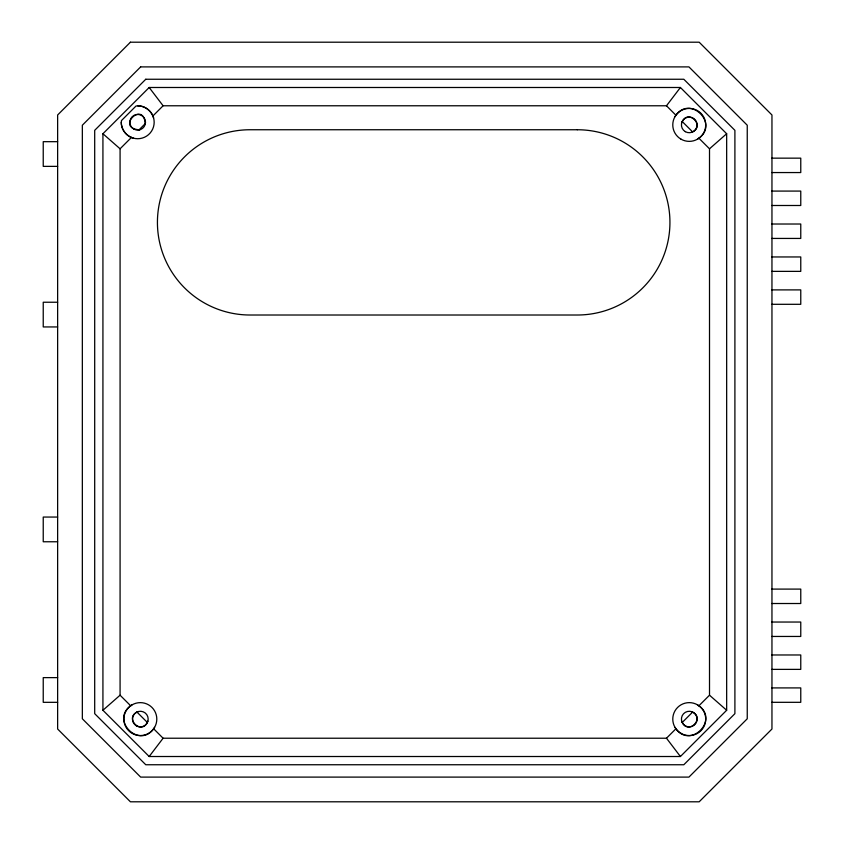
<?xml version="1.0" encoding="UTF-8"?>
<svg xmlns="http://www.w3.org/2000/svg" width="844" height="844" viewBox="0 0 844 844"><rect width="100%" height="100%" fill="white"/><g stroke="black" fill="none" stroke-linecap="round" stroke-linejoin="round"><path stroke-width="1.27" d="M133.436 138.163C125.935 136.137 120.323 128.372 121.452 120.586L136.021 106.006C143.818 104.878 151.572 110.501 153.608 118.002M145.252 124.279C143.934 99.275 114.71 128.499 139.724 129.818M147.89 721.124C142.098 736.601 122.834 717.337 138.31 711.545M681.699 122.876C687.491 107.399 706.755 126.663 691.278 132.455M149.177 756.509L680.412 756.509L726.663 710.258L726.663 133.742L680.412 87.491L149.177 87.491L102.926 133.742L102.926 710.258L149.177 756.509L163.103 738.226L666.486 738.226L676.023 728.678M152.806 116.071L163.103 105.774L666.486 105.774L680.412 87.491M154.6 727.338C140.136 750.717 108.718 719.299 132.107 704.835A16.469 16.469 0 0 1 156.805 719.099A16.469 16.469 0 0 1 132.107 733.362A16.469 16.469 0 0 1 132.107 704.835M674.989 116.662C689.453 93.283 720.871 124.701 697.482 139.165M130.757 705.869L120.08 695.203L120.08 148.797L131.516 137.372M138.975 129.913L145.347 123.53M682.247 722.453L692.607 712.093M698.832 705.869L709.509 695.203L709.509 148.797L698.832 138.131M709.509 148.797L726.663 133.742M102.926 710.258L120.08 695.203M57.635 141.676L43.234 141.676L43.234 166.373L57.635 166.373M771.859 158.155L800.766 158.155L800.766 172.556L771.859 172.556M771.859 191.082L800.766 191.082L800.766 205.493L771.859 205.493M771.859 224.019L800.766 224.019L800.766 238.43L771.859 238.43M771.859 256.956L800.766 256.956L800.766 271.367L771.859 271.367M771.859 289.893L800.766 289.893L800.766 304.304L771.859 304.304M57.635 302.236L43.234 302.236L43.234 326.944L57.635 326.944M57.635 517.055L43.234 517.055L43.234 541.764L57.635 541.764M771.859 589.101L800.766 589.101L800.766 603.513L771.859 603.513M771.859 622.039L800.766 622.039L800.766 636.45L771.859 636.45M771.859 654.976L800.766 654.976L800.766 669.376L771.859 669.376M57.635 677.626L43.234 677.626L43.234 702.324L57.635 702.324M771.859 687.913L800.766 687.913L800.766 702.313L771.859 702.313M691.278 711.545C706.755 717.337 687.491 736.601 681.699 721.124M697.482 704.835C720.871 719.299 689.453 750.717 674.989 727.338M102.926 133.742L120.08 148.797M709.509 695.203L726.663 710.258M666.486 105.774L676.023 115.322M682.247 121.547L692.607 131.907M136.981 712.093L147.341 722.453M153.566 728.678L163.103 738.226M666.486 738.226L680.412 756.509M149.177 87.491L163.103 105.774M137.699 105.795A16.469 16.469 0 0 1 154.167 122.264A16.469 16.469 0 0 1 137.699 138.722A16.469 16.469 0 0 1 121.23 122.264M130.419 42.2L57.635 114.984L57.635 729.016L130.419 801.8L699.17 801.8L771.954 729.016L771.954 114.984L699.17 42.2L130.419 42.2M140.653 66.898L82.343 125.218L82.343 718.782L140.653 777.102L688.936 777.102L747.246 718.782L747.246 125.218L688.936 66.898L140.653 66.898M145.769 79.252L94.697 130.335L94.697 713.665L145.769 764.748L683.819 764.748L734.902 713.665L734.902 130.335L683.819 79.252L145.769 79.252M577.307 129.744L250.067 129.744A92.629 92.629 0 0 0 157.427 222.373A92.629 92.629 0 0 0 250.067 315.012L577.307 315.012A92.629 92.629 0 0 0 669.936 222.373A92.629 92.629 0 0 0 577.307 129.744M133.785 129.037A7.818 7.818 0 0 0 145.516 122.264A7.818 7.818 0 0 0 133.785 115.48A7.818 7.818 0 0 0 133.785 129.037M685.339 131.675A7.818 7.818 0 0 0 697.07 124.901A7.818 7.818 0 0 0 685.339 118.128A7.818 7.818 0 0 0 685.339 131.675M681.013 139.165A16.469 16.469 0 0 0 705.721 124.901A16.469 16.469 0 0 0 681.013 110.638A16.469 16.469 0 0 0 681.013 139.165M685.339 725.872A7.818 7.818 0 0 0 697.07 719.099A7.818 7.818 0 0 0 685.339 712.325A7.818 7.818 0 0 0 685.339 725.872M681.013 733.362A16.469 16.469 0 0 0 705.721 719.099A16.469 16.469 0 0 0 681.013 704.835A16.469 16.469 0 0 0 681.013 733.362M136.422 725.872A7.818 7.818 0 0 0 148.164 719.099A7.818 7.818 0 0 0 136.422 712.325A7.818 7.818 0 0 0 136.422 725.872"/></g></svg>
